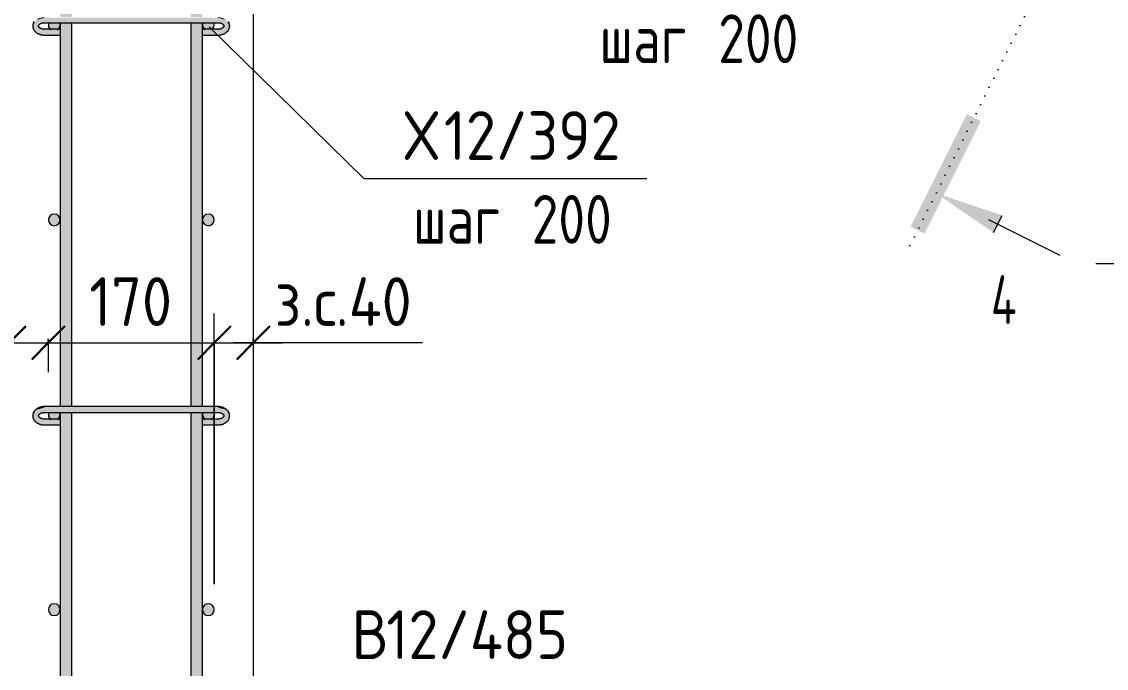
# Model space of a CAD drawing. Header units: millimetres. Extents: x 23200 to 49062, y -2858 to 35213.
# Drawn here: x 35164 to 36276, y -1510 to -847 of the extents above; entities that cross this region are included whole.
import ezdxf

# ---------------------------------------------------------------- set-up
doc = ezdxf.new("R2010")
doc.units = ezdxf.units.MM
doc.linetypes.add('04 Пунктир 10мм', pattern=[10, 0, -10])
for name, color, linetype, lineweight in [('AA_Dim', 7, 'Continuous', 9), ('AA_Dim-20', 7, 'Continuous', 9), ('AA_Razrez', 7, 'Continuous', 9), ('AA_Vinoska', 7, 'Continuous', 9), ('AF_Stena_Опалубка', 253, 'Continuous', 20), ('KR_Armatura', 7, 'Continuous', 20), ('KR_Armatura_Tonkie', 7, 'Continuous', 20)]:
    doc.layers.add(name, color=color, linetype=linetype, lineweight=lineweight)
doc.styles.add('ISOCPEUR', font='isocpeur.ttf', dxfattribs={"width": 0.7, "height": 50})
doc.styles.add('ISOCPEUR_1', font='isocpeur.ttf', dxfattribs={"width": 0.9, "height": 50})
doc.styles.add('ISOCPEUR_2', font='isocpeur.ttf', dxfattribs={"width": 0.8, "height": 50})
doc.dimstyles.new('05_Округл_1мм__прозр_', dxfattribs={"dimscale": 304.8, "dimtxt": 49.799059, "dimasz": 0.111549, "dimexe": 0.098425, "dimexo": 0.065617, "dimgap": 0.006562, "dimtad": 1, "dimdec": 0, "dimdsep": 46, "dimtxsty": 'ISOCPEUR_1', "dimblk1": 'OBLIQUE', "dimblk2": 'OBLIQUE', "dimsah": 1, "dimcen": 0.09, "dimdle": 0.098425, "dimazin": 0, "dimtfac": 1, "dimtdec": 4, "dimtix": 1, "dimtmove": 0, "dimatfit": 3, "dimfxl": 1, "dimtvp": 1, "dimtolj": 1, "dimtzin": 0, "dimlwd": 18, "dimlwe": 18, "dimarcsym": 2})
doc.dimstyles.new('05_Округл_1мм__прозр__1', dxfattribs={"dimscale": 304.8, "dimtxt": 49.799059, "dimasz": 0.111549, "dimexe": 0.098425, "dimexo": 0.065617, "dimgap": 0.006562, "dimtad": 1, "dimdec": 0, "dimdsep": 46, "dimtxsty": 'ISOCPEUR_1', "dimblk1": 'OBLIQUE', "dimblk2": 'OBLIQUE', "dimsah": 1, "dimcen": 0.09, "dimdle": 0.098425, "dimazin": 0, "dimtfac": 1, "dimtdec": 4, "dimtix": 1, "dimtmove": 1, "dimatfit": 3, "dimfxl": 1, "dimtvp": 1, "dimtolj": 1, "dimtzin": 0, "dimlwd": 18, "dimlwe": 18, "dimarcsym": 2})
doc.dimstyles.new('05_Округл_5мм__прозр__1', dxfattribs={"dimscale": 304.8, "dimtxt": 49.799059, "dimasz": 0.111549, "dimexe": 0.098425, "dimexo": 0.065617, "dimgap": 0.006562, "dimtad": 1, "dimdec": 0, "dimrnd": 5, "dimdsep": 46, "dimtxsty": 'ISOCPEUR_1', "dimblk1": 'OBLIQUE', "dimblk2": 'OBLIQUE', "dimsah": 1, "dimcen": 0.09, "dimdle": 0.098425, "dimazin": 0, "dimtfac": 1, "dimtdec": 4, "dimtix": 1, "dimtmove": 0, "dimatfit": 3, "dimfxl": 1, "dimtvp": 1, "dimtolj": 1, "dimtzin": 0, "dimlwd": 18, "dimlwe": 18, "dimarcsym": 2})

# ---------------------------------------------------------------- blocks, each defined once
blk = doc.blocks.new('350_Хомут прямоугольный верт _НесАрм_РабПлоск_ - 350_Хомут прямоугольный верт _НесАрм_РабПлоск_-V38-Сечение 8')
at = {"layer": 'KR_Armatura_Tonkie', "lineweight": 9}
h = blk.add_hatch(color=256, dxfattribs=at)
h.paths.add_polyline_path([(25501.5, -854.4), (25507, -854.4), (25509.4, -853), (25509.4, -847.7), (25499, -847.7), (25499, -853)])
h.paths.add_polyline_path([(25348.8, -854.4), (25351.3, -853), (25351.3, -847.7), (25340.9, -847.7), (25340.9, -853), (25343.3, -854.4), (25347, -854.4)])
at = {"layer": 'KR_Armatura'}
for centre, start, end in [((25346.1, -850), 156.8137, 238.1859), ((25346.1, -850), 301.8141, 23.1863), ((25504.2, -850), 156.7275, 238.1859), ((25504.2, -850), 301.29, 23.2128)]:
    blk.add_arc(centre, 6, start, end, dxfattribs=at)
blk = doc.blocks.new('350_Хомут прямоугольный верт _НесАрм_РабПлоск_ - 350_Хомут прямоугольный верт _НесАрм_РабПлоск_-V37-Сечение 8')
at = {"layer": 'KR_Armatura_Tonkie', "lineweight": 9}
h = blk.add_hatch(color=256, dxfattribs=at)
h.paths.add_polyline_path([(25346.1, -656), (25351.3, -653), (25351.3, -647), (25346.1, -644), (25340.9, -647), (25340.9, -653)])
h.paths.add_polyline_path([(25504.2, -656), (25509.4, -653), (25509.4, -647), (25504.2, -644), (25499, -647), (25499, -653)])
at = {"layer": 'KR_Armatura'}
for centre, start, end in [((25346.1, -650), 90, 270), ((25346.1, -650), 270, 90), ((25504.2, -650), 90, 270), ((25504.2, -650), 270, 90)]:
    blk.add_arc(centre, 6, start, end, dxfattribs=at)
blk = doc.blocks.new('350_Хомут прямоугольный верт _НесАрм_РабПлоск_ - 350_Хомут прямоугольный верт _НесАрм_РабПлоск_-3847585-Сечение 8')
at = {"layer": 'KR_Armatura_Tonkie', "lineweight": 9}
h = blk.add_hatch(color=256, dxfattribs=at)
h.paths.add_polyline_path([(25343.3, -454.4), (25348.8, -454.4), (25351.3, -453), (25351.3, -447.7), (25340.9, -447.7), (25340.9, -453)])
h.paths.add_polyline_path([(25501.5, -454.4), (25507, -454.4), (25509.4, -453), (25509.4, -447.7), (25499, -447.7), (25499, -453)])
at = {"layer": 'KR_Armatura'}
for centre, start, end in [((25346.1, -450), 156.8137, 238.1859), ((25346.1, -450), 301.8141, 23.1863), ((25504.2, -450), 156.7275, 238.1859), ((25504.2, -450), 301.29, 23.2128)]:
    blk.add_arc(centre, 6, start, end, dxfattribs=at)
blk = doc.blocks.new('265_Выпуск П одной длины _НесАрм_РабПлоск_ - В3 _d12_ t_250-3847602-Сечение 8')
at = {"layer": 'KR_Armatura_Tonkie'}
h = blk.add_hatch(color=256, dxfattribs=at)
h.paths.add_polyline_path([(25358.1, -1918), (25364.1, -1918), (25363.9, -1708), (25352.1, -1708), (25352.3, -1918), (25356.5, -1918)])
h.paths.add_polyline_path([(25352.1, -1692), (25364.1, -1692), (25363.9, -1647.7), (25352.1, -1647.7), (25352.1, -1678.9)])
h.paths.add_polyline_path([(25358.1, -1641.8), (25364.1, -1641.7), (25363.9, -1247.7), (25352.1, -1247.7), (25352.3, -1641.7), (25356.7, -1641.7)])
h.paths.add_polyline_path([(25358.1, -1241.8), (25364.1, -1241.7), (25363.9, -847.7), (25352.1, -847.7), (25352.3, -1241.7), (25357, -1241.7)])
h.paths.add_polyline_path([(25358.1, -841.8), (25364.1, -841.7), (25363.9, -447.7), (25352.1, -447.7), (25352.3, -841.7), (25357.2, -841.7)])
h.paths.add_polyline_path([(25358.1, -441.8), (25364.1, -441.7), (25363.9, -311), (25352.1, -305.1), (25352.3, -441.7), (25357.5, -441.7)])
h.paths.add_polyline_path([(25364.1, -293.2), (25363.9, -267), (25352.1, -261.1), (25352.3, -287.3), (25364, -293.2)])
h.paths.add_polyline_path([(25364.1, -253.6), (25363.9, -103.1), (25352.1, -103.1), (25352.3, -247.8), (25364, -253.6)])
h.paths.add_polyline_path([(25358.1, -95.1), (25364.1, -95.1), (25363.9, 418), (25352.1, 418), (25352.3, -95.1), (25357.7, -95.1)])
h = blk.add_hatch(color=256, dxfattribs=at)
h.paths.add_polyline_path([(25492.1, -1918), (25498.1, -1918), (25497.9, -1708), (25486.1, -1708), (25486.3, -1918), (25490.5, -1918)])
h.paths.add_polyline_path([(25486.1, -1692), (25498.1, -1692), (25497.9, -1647.7), (25486.1, -1647.7), (25486.1, -1692)])
h.paths.add_polyline_path([(25492.1, -1641.8), (25498.1, -1641.7), (25497.9, -1247.7), (25486.1, -1247.7), (25486.3, -1641.7), (25490.7, -1641.7)])
h.paths.add_polyline_path([(25492.1, -1241.8), (25498.1, -1241.7), (25497.9, -847.7), (25486.1, -847.7), (25486.3, -1241.7), (25491, -1241.7)])
h.paths.add_polyline_path([(25492.1, -841.8), (25498.1, -841.7), (25497.9, -447.7), (25486.1, -447.7), (25486.3, -841.7), (25491.2, -841.7)])
h.paths.add_polyline_path([(25492.1, -441.8), (25498.1, -441.7), (25497.9, -378), (25486.1, -372.1), (25486.3, -441.7), (25491.5, -441.7)])
h.paths.add_polyline_path([(25498.1, -360.2), (25497.9, -334), (25486.1, -328.1), (25486.3, -354.3), (25497.9, -360.1)])
h.paths.add_polyline_path([(25498.1, -320.6), (25497.9, -203.1), (25486.1, -203.1), (25486.3, -314.8), (25497.9, -320.6)])
h.paths.add_polyline_path([(25492.2, -195.1), (25498.1, -195.1), (25497.9, -103.9), (25490.5, -103.1), (25486.1, -103.1), (25486.3, -195.1), (25492.1, -195.1)])
h.paths.add_polyline_path([(25498.1, -95.9), (25497.9, 418), (25486.1, 418), (25486.3, -95.1), (25493.6, -95.3), (25497.9, -95.9)])
for p, q in [((25352.1, -847.7), (25352.1, -1241.7)), ((25364.1, -1241.7), (25364.1, -847.7)), ((25486.1, -847.7), (25486.1, -1241.7)), ((25498.1, -1241.7), (25498.1, -847.7)), ((25352.1, -1247.7), (25352.1, -1641.7)), ((25364.1, -1641.7), (25364.1, -1247.7)), ((25486.1, -1247.7), (25486.1, -1641.7)), ((25498.1, -1641.7), (25498.1, -1247.7))]:
    blk.add_line(p, q, dxfattribs=at)
blk = doc.blocks.new('265_Выпуск П одной длины _НесАрм_РабПлоск_ - В3 _d12_ t_250-V40-Сечение 8')
at = {"layer": 'KR_Armatura_Tonkie'}
for p, q in [((25352.1, -847.7), (25352.1, -854.5)), ((25364.1, -1241.7), (25364.1, -847.7)), ((25486.1, -847.7), (25486.1, -1241.7)), ((25498.1, -854.4), (25498.1, -847.7)), ((25352.1, -860.4), (25352.1, -1241.7)), ((25498.1, -1241.7), (25498.1, -860.4)), ((25352.1, -1247.7), (25352.1, -1254.5)), ((25364.1, -1641.7), (25364.1, -1247.7)), ((25486.1, -1247.7), (25486.1, -1641.7)), ((25498.1, -1254.4), (25498.1, -1247.7)), ((25352.1, -1260.4), (25352.1, -1641.7)), ((25498.1, -1641.7), (25498.1, -1260.4))]:
    blk.add_line(p, q, dxfattribs=at)
blk = doc.blocks.new('265_Выпуск П одной длины _НесАрм_РабПлоск_ - В3 _d12_ t_250-V41-Сечение 8')
at = {"layer": 'KR_Armatura_Tonkie'}
for p, q in [((25352.1, -847.7), (25352.1, -854.5)), ((25364.1, -1241.7), (25364.1, -847.7)), ((25486.1, -847.7), (25486.1, -1241.7)), ((25498.1, -854.4), (25498.1, -847.7)), ((25352.1, -860.4), (25352.1, -1241.7)), ((25498.1, -1241.7), (25498.1, -860.4)), ((25352.1, -1247.7), (25352.1, -1254.5)), ((25364.1, -1641.7), (25364.1, -1247.7)), ((25486.1, -1247.7), (25486.1, -1641.7)), ((25498.1, -1254.4), (25498.1, -1247.7)), ((25352.1, -1260.4), (25352.1, -1641.7)), ((25498.1, -1641.7), (25498.1, -1260.4))]:
    blk.add_line(p, q, dxfattribs=at)
blk = doc.blocks.new('265_Выпуск П одной длины _НесАрм_РабПлоск_ - В3 _d12_ t_250-V42-Сечение 8')
at = {"layer": 'KR_Armatura_Tonkie'}
for p, q in [((25352.1, -847.7), (25352.1, -854.5)), ((25364.1, -1241.7), (25364.1, -847.7)), ((25486.1, -847.7), (25486.1, -1241.7)), ((25498.1, -854.4), (25498.1, -847.7)), ((25352.1, -860.4), (25352.1, -1241.7)), ((25498.1, -1241.7), (25498.1, -860.4)), ((25352.1, -1247.7), (25352.1, -1254.5)), ((25364.1, -1641.7), (25364.1, -1247.7)), ((25486.1, -1247.7), (25486.1, -1641.7)), ((25498.1, -1254.4), (25498.1, -1247.7)), ((25352.1, -1260.4), (25352.1, -1641.7)), ((25498.1, -1641.7), (25498.1, -1260.4))]:
    blk.add_line(p, q, dxfattribs=at)
blk = doc.blocks.new('261_Шпилька массив _НесАрм_РабПлоск_ - 6 А240-3902791-Сечение 8')
at = {"layer": 'KR_Armatura_Tonkie'}
h = blk.add_hatch(color=256, dxfattribs=at)
h.paths.add_polyline_path([(25336.1, -855.3), (25336.1, -854.4), (25331.5, -853.1), (25330.9, -852.4), (25330.9, -853.2), (25334.9, -854.8)])
h.paths.add_polyline_path([(25324.1, -851), (25326.8, -846.4), (25325.4, -847.7), (25324.5, -850.1)])
h.paths.add_polyline_path([(25327.6, -845), (25336.1, -842.6), (25335.8, -841.8), (25334.7, -842.1), (25330.3, -843.1)])
for points in [[(25336.1, -860.4), (25336.1, -855.3), (25330.9, -853.2), (25330.9, -849.1), (25336.1, -847.6), (25336.1, -842.6), (25327.6, -845), (25324.1, -851), (25325.4, -854.3), (25326.7, -855.6), (25327.6, -857), (25331.2, -859.2), (25335.8, -860.3)], [(25514.1, -847.7), (25514.1, -842.6), (25336.1, -842.6), (25336.1, -847.7), (25503.3, -847.7)], [(25514.1, -860.4), (25514.5, -860.2), (25519.8, -859), (25522.8, -856.7), (25523.3, -855.7), (25524.7, -854.4), (25526.1, -851), (25522.5, -845), (25514.1, -842.6), (25514.1, -847.7), (25518.7, -849), (25519.3, -849.6), (25519.3, -853.2), (25514.1, -855.3), (25514.1, -860.3)], [(25336.9, -855.3), (25352.1, -855.3), (25352.1, -854.4), (25336.1, -854.5), (25336.1, -855.3)], [(25352.1, -860.4), (25352.1, -855.3), (25336.1, -855.3), (25336.1, -860.4), (25336.9, -860.4)], [(25498.1, -855.3), (25514.1, -855.3), (25514.1, -854.4), (25498.1, -854.6), (25498.1, -855.1)], [(25498.1, -860.4), (25514.1, -860.3), (25514.1, -855.3), (25498.1, -855.3), (25498.1, -860.4)], [(25336.1, -1260.4), (25336.1, -1255.3), (25330.9, -1253.2), (25330.9, -1249.1), (25336.1, -1247.6), (25336.1, -1242.6), (25327.6, -1245), (25324.1, -1251), (25325.4, -1254.3), (25326.7, -1255.6), (25327.6, -1257), (25331.2, -1259.2), (25335.8, -1260.3)], [(25425.7, -1242.6), (25514.1, -1242.6), (25514.1, -1241.7), (25336.1, -1241.8), (25336.1, -1242.6), (25381.3, -1242.6)], [(25514.1, -1247.7), (25514.1, -1242.6), (25336.1, -1242.6), (25336.1, -1247.7), (25503.3, -1247.7)], [(25514.1, -1260.4), (25514.5, -1260.2), (25519.8, -1259), (25522.8, -1256.7), (25523.3, -1255.7), (25524.7, -1254.4), (25526.1, -1251), (25522.5, -1245), (25514.1, -1242.6), (25514.1, -1247.7), (25518.7, -1249), (25519.3, -1249.6), (25519.3, -1253.2), (25514.1, -1255.3), (25514.1, -1260.3)], [(25336.9, -1255.3), (25352.1, -1255.3), (25352.1, -1254.4), (25336.1, -1254.5), (25336.1, -1255.3)], [(25336.1, -1260.4), (25352.1, -1260.3), (25352.1, -1255.3), (25336.1, -1255.3), (25336.1, -1260.3)], [(25503.3, -1255.3), (25514.1, -1255.3), (25514.1, -1254.4), (25498.1, -1254.6), (25498.1, -1255.3)], [(25498.1, -1260.4), (25514.1, -1260.3), (25514.1, -1255.3), (25498.1, -1255.3), (25498.1, -1260.4)]]:
    blk.add_hatch(color=256, dxfattribs=at).paths.add_polyline_path(points)
h = blk.add_hatch(color=256, dxfattribs=at)
h.paths.add_polyline_path([(25514.1, -855.3), (25519.3, -853), (25514.1, -854.5), (25514.1, -854.8)])
h.paths.add_polyline_path([(25526.1, -851), (25524.8, -847.8), (25523.4, -846.5), (25525.5, -850.1)])
h.paths.add_polyline_path([(25522.5, -845), (25519, -842.9), (25514.1, -841.8), (25514.1, -842.6), (25519.5, -844.1)])
h = blk.add_hatch(color=256, dxfattribs=at)
h.paths.add_polyline_path([(25336.1, -1255.3), (25336.1, -1254.4), (25331.5, -1253.1), (25330.9, -1252.4), (25330.9, -1253.2), (25334.9, -1254.8)])
h.paths.add_polyline_path([(25324.1, -1251), (25326.8, -1246.4), (25325.4, -1247.7), (25324.1, -1250.9)])
h.paths.add_polyline_path([(25327.6, -1245), (25336.1, -1242.6), (25335.8, -1241.8), (25334.7, -1242.1), (25330.3, -1243.1)])
h = blk.add_hatch(color=256, dxfattribs=at)
h.paths.add_polyline_path([(25514.1, -1255.3), (25519.3, -1253), (25514.1, -1254.5), (25514.1, -1254.8)])
h.paths.add_polyline_path([(25526.1, -1251), (25524.8, -1247.8), (25523.4, -1246.5), (25524.3, -1248)])
h.paths.add_polyline_path([(25522.5, -1245), (25519, -1242.9), (25514.1, -1241.8), (25514.1, -1242.6), (25519.5, -1244.1)])
for p, q in [((25336.1, -847.7), (25514.1, -847.7)), ((25352.1, -854.4), (25336.1, -854.4)), ((25514.1, -854.4), (25498.1, -854.4)), ((25336.1, -860.4), (25352.1, -860.4)), ((25498.1, -860.4), (25514.1, -860.4)), ((25514.1, -1241.7), (25336.1, -1241.7)), ((25336.1, -1247.7), (25514.1, -1247.7)), ((25352.1, -1254.4), (25336.1, -1254.4)), ((25514.1, -1254.4), (25498.1, -1254.4)), ((25336.1, -1260.4), (25352.1, -1260.4)), ((25498.1, -1260.4), (25514.1, -1260.4))]:
    blk.add_line(p, q, dxfattribs=at)
at = {"layer": 'KR_Armatura_Tonkie', "flags": 128}
for points in [[(25325.5, -846.6), (25325.3, -846.9), (25325, -847.3), (25324.9, -847.7), (25324.7, -848.1), (25324.5, -848.4), (25324.4, -848.8), (25324.3, -849.3), (25324.2, -849.7), (25324.1, -850.1), (25324.1, -850.5), (25324.1, -850.9), (25324.1, -851)], [(25526.1, -851), (25526, -850.6), (25526, -850.2), (25526, -849.8), (25525.9, -849.4), (25525.8, -849), (25525.6, -848.6), (25525.5, -848.2), (25525.3, -847.8), (25525.1, -847.4), (25524.9, -847), (25524.7, -846.7), (25524.5, -846.3)], [(25324.1, -851), (25324.1, -851.5), (25324.1, -851.9), (25324.2, -852.3), (25324.3, -852.7), (25324.4, -853.1), (25324.5, -853.5), (25324.6, -853.9), (25324.8, -854.3), (25325, -854.7), (25325.2, -855.1), (25325.4, -855.4), (25325.7, -855.8), (25325.9, -856.1), (25326.2, -856.4), (25326.5, -856.7), (25326.8, -857), (25327.1, -857.3), (25327.4, -857.6), (25327.7, -857.8), (25328.1, -858.1), (25328.4, -858.3), (25328.8, -858.5), (25329.2, -858.7), (25329.6, -858.9), (25330, -859.1), (25330.4, -859.3), (25330.8, -859.5), (25331.2, -859.6), (25331.6, -859.7), (25332, -859.9), (25332.4, -860), (25332.9, -860.1), (25333.3, -860.2), (25333.7, -860.2), (25334.2, -860.3), (25334.6, -860.3), (25335.1, -860.4), (25335.5, -860.4), (25335.9, -860.4), (25336.1, -860.4)], [(25330.1, -851), (25330.1, -851), (25330.1, -850.9), (25330.1, -850.8), (25330.1, -850.7), (25330.1, -850.6), (25330.2, -850.5), (25330.2, -850.4), (25330.2, -850.3), (25330.3, -850.2), (25330.3, -850.1), (25330.4, -850), (25330.5, -849.9), (25330.6, -849.8), (25330.7, -849.7), (25330.8, -849.5), (25330.9, -849.4), (25331, -849.3), (25331.2, -849.2), (25331.3, -849.1), (25331.5, -849), (25331.7, -848.8), (25331.8, -848.7), (25332, -848.6), (25332.2, -848.5), (25332.4, -848.4), (25332.7, -848.3), (25332.9, -848.2), (25333.1, -848.2), (25333.4, -848.1), (25333.6, -848), (25333.8, -847.9), (25334.1, -847.9), (25334.4, -847.8), (25334.6, -847.8), (25334.9, -847.8), (25335.2, -847.7), (25335.4, -847.7), (25335.7, -847.7), (25336, -847.7), (25336.1, -847.7)], [(25336.1, -854.4), (25335.8, -854.4), (25335.5, -854.4), (25335.2, -854.4), (25335, -854.3), (25334.7, -854.3), (25334.4, -854.3), (25334.2, -854.2), (25333.9, -854.2), (25333.7, -854.1), (25333.4, -854), (25333.2, -854), (25332.9, -853.9), (25332.7, -853.8), (25332.5, -853.7), (25332.3, -853.6), (25332.1, -853.5), (25331.9, -853.4), (25331.7, -853.3), (25331.5, -853.2), (25331.4, -853.1), (25331.2, -852.9), (25331.1, -852.8), (25330.9, -852.7), (25330.8, -852.6), (25330.7, -852.5), (25330.6, -852.4), (25330.5, -852.2), (25330.4, -852.1), (25330.4, -852), (25330.3, -851.9), (25330.2, -851.8), (25330.2, -851.7), (25330.2, -851.6), (25330.1, -851.5), (25330.1, -851.4), (25330.1, -851.3), (25330.1, -851.2), (25330.1, -851.2), (25330.1, -851.1), (25330.1, -851)], [(25514.1, -847.7), (25514.3, -847.7), (25514.6, -847.7), (25514.9, -847.7), (25515.2, -847.7), (25515.4, -847.8), (25515.7, -847.8), (25516, -847.9), (25516.2, -847.9), (25516.5, -848), (25516.7, -848.1), (25516.9, -848.1), (25517.2, -848.2), (25517.4, -848.3), (25517.6, -848.4), (25517.8, -848.5), (25518, -848.6), (25518.2, -848.7), (25518.4, -848.8), (25518.6, -848.9), (25518.8, -849), (25518.9, -849.2), (25519, -849.3), (25519.2, -849.4), (25519.3, -849.5), (25519.4, -849.6), (25519.5, -849.7), (25519.6, -849.9), (25519.7, -850), (25519.8, -850.1), (25519.8, -850.2), (25519.9, -850.3), (25519.9, -850.4), (25520, -850.5), (25520, -850.6), (25520, -850.7), (25520, -850.8), (25520, -850.9), (25520.1, -850.9), (25520.1, -851), (25520.1, -851)], [(25514.1, -860.4), (25514.5, -860.4), (25515, -860.4), (25515.4, -860.4), (25515.8, -860.3), (25516.3, -860.3), (25516.7, -860.2), (25517.1, -860.1), (25517.6, -860), (25518, -859.9), (25518.4, -859.8), (25518.8, -859.6), (25519.3, -859.5), (25519.7, -859.3), (25520.1, -859.2), (25520.5, -859), (25520.8, -858.8), (25521.2, -858.6), (25521.6, -858.4), (25521.9, -858.1), (25522.3, -857.9), (25522.6, -857.6), (25522.9, -857.4), (25523.3, -857.1), (25523.6, -856.8), (25523.9, -856.5), (25524.1, -856.2), (25524.4, -855.9), (25524.6, -855.5), (25524.9, -855.2), (25525.1, -854.8), (25525.3, -854.4), (25525.4, -854), (25525.6, -853.6), (25525.7, -853.2), (25525.8, -852.8), (25525.9, -852.4), (25526, -852), (25526, -851.6), (25526.1, -851.2), (25526.1, -851)], [(25520.1, -851), (25520.1, -851.1), (25520.1, -851.2), (25520, -851.3), (25520, -851.4), (25520, -851.5), (25520, -851.6), (25519.9, -851.7), (25519.9, -851.8), (25519.8, -851.9), (25519.8, -852), (25519.7, -852.1), (25519.6, -852.2), (25519.5, -852.3), (25519.4, -852.4), (25519.3, -852.6), (25519.2, -852.7), (25519.1, -852.8), (25518.9, -852.9), (25518.8, -853), (25518.6, -853.1), (25518.5, -853.3), (25518.3, -853.4), (25518.1, -853.5), (25517.9, -853.6), (25517.7, -853.7), (25517.5, -853.8), (25517.2, -853.9), (25517, -853.9), (25516.8, -854), (25516.5, -854.1), (25516.3, -854.1), (25516, -854.2), (25515.8, -854.3), (25515.5, -854.3), (25515.2, -854.3), (25515, -854.4), (25514.7, -854.4), (25514.4, -854.4), (25514.1, -854.4), (25514.1, -854.4)], [(25336.1, -1241.7), (25335.6, -1241.7), (25335.2, -1241.7), (25334.7, -1241.7), (25334.3, -1241.8), (25333.8, -1241.8), (25333.4, -1241.9), (25333, -1242), (25332.5, -1242.1), (25332.1, -1242.2), (25331.7, -1242.3), (25331.3, -1242.4), (25330.9, -1242.6), (25330.5, -1242.7), (25330.1, -1242.9), (25329.7, -1243.1), (25329.3, -1243.3), (25328.9, -1243.5), (25328.5, -1243.7), (25328.2, -1243.9), (25327.8, -1244.2), (25327.5, -1244.4), (25327.2, -1244.7), (25326.9, -1245), (25326.6, -1245.3), (25326.3, -1245.6), (25326, -1245.9), (25325.7, -1246.2), (25325.5, -1246.6), (25325.3, -1246.9), (25325, -1247.3), (25324.9, -1247.7), (25324.7, -1248.1), (25324.5, -1248.4), (25324.4, -1248.8), (25324.3, -1249.3), (25324.2, -1249.7), (25324.1, -1250.1), (25324.1, -1250.5), (25324.1, -1250.9), (25324.1, -1251)], [(25526.1, -1251), (25526, -1250.6), (25526, -1250.2), (25526, -1249.8), (25525.9, -1249.4), (25525.8, -1249), (25525.6, -1248.6), (25525.5, -1248.2), (25525.3, -1247.8), (25525.1, -1247.4), (25524.9, -1247), (25524.7, -1246.7), (25524.5, -1246.3), (25524.2, -1246), (25523.9, -1245.7), (25523.6, -1245.4), (25523.3, -1245.1), (25523, -1244.8), (25522.7, -1244.5), (25522.4, -1244.3), (25522, -1244), (25521.7, -1243.8), (25521.3, -1243.6), (25520.9, -1243.3), (25520.6, -1243.1), (25520.2, -1243), (25519.8, -1242.8), (25519.4, -1242.6), (25519, -1242.5), (25518.5, -1242.3), (25518.1, -1242.2), (25517.7, -1242.1), (25517.3, -1242), (25516.8, -1241.9), (25516.4, -1241.9), (25516, -1241.8), (25515.5, -1241.7), (25515.1, -1241.7), (25514.6, -1241.7), (25514.2, -1241.7), (25514.1, -1241.7)], [(25324.1, -1251), (25324.1, -1251.5), (25324.1, -1251.9), (25324.2, -1252.3), (25324.3, -1252.7), (25324.4, -1253.1), (25324.5, -1253.5), (25324.6, -1253.9), (25324.8, -1254.3), (25325, -1254.7), (25325.2, -1255.1), (25325.4, -1255.4), (25325.7, -1255.8), (25325.9, -1256.1), (25326.2, -1256.4), (25326.5, -1256.7), (25326.8, -1257), (25327.1, -1257.3), (25327.4, -1257.6), (25327.7, -1257.8), (25328.1, -1258.1), (25328.4, -1258.3), (25328.8, -1258.5), (25329.2, -1258.7), (25329.6, -1258.9), (25330, -1259.1), (25330.4, -1259.3), (25330.8, -1259.5), (25331.2, -1259.6), (25331.6, -1259.7), (25332, -1259.9), (25332.4, -1260), (25332.9, -1260.1), (25333.3, -1260.2), (25333.7, -1260.2), (25334.2, -1260.3), (25334.6, -1260.3), (25335.1, -1260.4), (25335.5, -1260.4), (25335.9, -1260.4), (25336.1, -1260.4)], [(25330.1, -1251), (25330.1, -1251), (25330.1, -1250.9), (25330.1, -1250.8), (25330.1, -1250.7), (25330.1, -1250.6), (25330.2, -1250.5), (25330.2, -1250.4), (25330.2, -1250.3), (25330.3, -1250.2), (25330.3, -1250.1), (25330.4, -1250), (25330.5, -1249.9), (25330.6, -1249.8), (25330.7, -1249.7), (25330.8, -1249.5), (25330.9, -1249.4), (25331, -1249.3), (25331.2, -1249.2), (25331.3, -1249.1), (25331.5, -1249), (25331.7, -1248.8), (25331.8, -1248.7), (25332, -1248.6), (25332.2, -1248.5), (25332.4, -1248.4), (25332.7, -1248.3), (25332.9, -1248.2), (25333.1, -1248.2), (25333.4, -1248.1), (25333.6, -1248), (25333.8, -1247.9), (25334.1, -1247.9), (25334.4, -1247.8), (25334.6, -1247.8), (25334.9, -1247.8), (25335.2, -1247.7), (25335.4, -1247.7), (25335.7, -1247.7), (25336, -1247.7), (25336.1, -1247.7)], [(25336.1, -1254.4), (25335.8, -1254.4), (25335.5, -1254.4), (25335.2, -1254.4), (25335, -1254.3), (25334.7, -1254.3), (25334.4, -1254.3), (25334.2, -1254.2), (25333.9, -1254.2), (25333.7, -1254.1), (25333.4, -1254), (25333.2, -1254), (25332.9, -1253.9), (25332.7, -1253.8), (25332.5, -1253.7), (25332.3, -1253.6), (25332.1, -1253.5), (25331.9, -1253.4), (25331.7, -1253.3), (25331.5, -1253.2), (25331.4, -1253.1), (25331.2, -1252.9), (25331.1, -1252.8), (25330.9, -1252.7), (25330.8, -1252.6), (25330.7, -1252.5), (25330.6, -1252.4), (25330.5, -1252.2), (25330.4, -1252.1), (25330.4, -1252), (25330.3, -1251.9), (25330.2, -1251.8), (25330.2, -1251.7), (25330.2, -1251.6), (25330.1, -1251.5), (25330.1, -1251.4), (25330.1, -1251.3), (25330.1, -1251.2), (25330.1, -1251.2), (25330.1, -1251.1), (25330.1, -1251)], [(25514.1, -1247.7), (25514.3, -1247.7), (25514.6, -1247.7), (25514.9, -1247.7), (25515.2, -1247.7), (25515.4, -1247.8), (25515.7, -1247.8), (25516, -1247.9), (25516.2, -1247.9), (25516.5, -1248), (25516.7, -1248.1), (25516.9, -1248.1), (25517.2, -1248.2), (25517.4, -1248.3), (25517.6, -1248.4), (25517.8, -1248.5), (25518, -1248.6), (25518.2, -1248.7), (25518.4, -1248.8), (25518.6, -1248.9), (25518.8, -1249), (25518.9, -1249.2), (25519, -1249.3), (25519.2, -1249.4), (25519.3, -1249.5), (25519.4, -1249.6), (25519.5, -1249.7), (25519.6, -1249.9), (25519.7, -1250), (25519.8, -1250.1), (25519.8, -1250.2), (25519.9, -1250.3), (25519.9, -1250.4), (25520, -1250.5), (25520, -1250.6), (25520, -1250.7), (25520, -1250.8), (25520, -1250.9), (25520.1, -1250.9), (25520.1, -1251), (25520.1, -1251)], [(25514.1, -1260.4), (25514.5, -1260.4), (25515, -1260.4), (25515.4, -1260.4), (25515.8, -1260.3), (25516.3, -1260.3), (25516.7, -1260.2), (25517.1, -1260.1), (25517.6, -1260), (25518, -1259.9), (25518.4, -1259.8), (25518.8, -1259.6), (25519.3, -1259.5), (25519.7, -1259.3), (25520.1, -1259.2), (25520.5, -1259), (25520.8, -1258.8), (25521.2, -1258.6), (25521.6, -1258.4), (25521.9, -1258.1), (25522.3, -1257.9), (25522.6, -1257.6), (25522.9, -1257.4), (25523.3, -1257.1), (25523.6, -1256.8), (25523.9, -1256.5), (25524.1, -1256.2), (25524.4, -1255.9), (25524.6, -1255.5), (25524.9, -1255.2), (25525.1, -1254.8), (25525.3, -1254.4), (25525.4, -1254), (25525.6, -1253.6), (25525.7, -1253.2), (25525.8, -1252.8), (25525.9, -1252.4), (25526, -1252), (25526, -1251.6), (25526.1, -1251.2), (25526.1, -1251)], [(25520.1, -1251), (25520.1, -1251.1), (25520.1, -1251.2), (25520, -1251.3), (25520, -1251.4), (25520, -1251.5), (25520, -1251.6), (25519.9, -1251.7), (25519.9, -1251.8), (25519.8, -1251.9), (25519.8, -1252), (25519.7, -1252.1), (25519.6, -1252.2), (25519.5, -1252.3), (25519.4, -1252.4), (25519.3, -1252.6), (25519.2, -1252.7), (25519.1, -1252.8), (25518.9, -1252.9), (25518.8, -1253), (25518.6, -1253.1), (25518.5, -1253.3), (25518.3, -1253.4), (25518.1, -1253.5), (25517.9, -1253.6), (25517.7, -1253.7), (25517.5, -1253.8), (25517.2, -1253.9), (25517, -1253.9), (25516.8, -1254), (25516.5, -1254.1), (25516.3, -1254.1), (25516, -1254.2), (25515.8, -1254.3), (25515.5, -1254.3), (25515.2, -1254.3), (25515, -1254.4), (25514.7, -1254.4), (25514.4, -1254.4), (25514.1, -1254.4), (25514.1, -1254.4)]]:
    blk.add_lwpolyline(points, dxfattribs=at)
blk = doc.blocks.new('261_Шпилька массив _НесАрм_РабПлоск_ - 6 А240-3909715-Сечение 8')
at = {"layer": 'KR_Armatura_Tonkie'}
for p, q in [((25331.5, -853.2), (25331.4, -853.1)), ((25518.6, -848.9), (25518.8, -849)), ((25331.5, -1253.2), (25331.4, -1253.1)), ((25518.6, -1248.9), (25518.8, -1249))]:
    blk.add_line(p, q, dxfattribs=at)
at = {"layer": 'KR_Armatura_Tonkie', "flags": 128}
for points in [[(25325.5, -846.6), (25325.3, -846.9), (25325, -847.3), (25324.9, -847.7), (25324.7, -848.1), (25324.5, -848.4), (25324.4, -848.8), (25324.3, -849.3), (25324.2, -849.7), (25324.1, -850.1), (25324.1, -850.5), (25324.1, -850.9), (25324.1, -851)], [(25526.1, -851), (25526, -850.6), (25526, -850.2), (25526, -849.8), (25525.9, -849.4), (25525.8, -849), (25525.6, -848.6), (25525.5, -848.2), (25525.3, -847.8), (25525.1, -847.4), (25524.9, -847), (25524.7, -846.7), (25524.5, -846.3)], [(25324.1, -851), (25324.1, -851.5), (25324.1, -851.9), (25324.2, -852.3), (25324.3, -852.7), (25324.4, -853.1), (25324.5, -853.5), (25324.6, -853.9), (25324.8, -854.3), (25325, -854.7), (25325.2, -855.1), (25325.4, -855.4), (25325.7, -855.8), (25325.9, -856.1), (25326.2, -856.4), (25326.5, -856.7), (25326.8, -857), (25327.1, -857.3), (25327.4, -857.6), (25327.7, -857.8), (25328.1, -858.1), (25328.4, -858.3), (25328.8, -858.5), (25329.2, -858.7), (25329.6, -858.9), (25330, -859.1), (25330.4, -859.3), (25330.8, -859.5), (25331.2, -859.6), (25331.6, -859.7), (25332, -859.9), (25332.4, -860), (25332.9, -860.1), (25333.3, -860.2), (25333.7, -860.2), (25334.2, -860.3), (25334.6, -860.3), (25335.1, -860.4), (25335.5, -860.4), (25335.9, -860.4), (25336.1, -860.4)], [(25330.9, -849.4), (25331, -849.3), (25331.2, -849.2), (25331.3, -849.1), (25331.5, -849)], [(25514.1, -860.4), (25514.5, -860.4), (25515, -860.4), (25515.4, -860.4), (25515.8, -860.3), (25516.3, -860.3), (25516.7, -860.2), (25517.1, -860.1), (25517.6, -860), (25518, -859.9), (25518.4, -859.8), (25518.8, -859.6), (25519.3, -859.5), (25519.7, -859.3), (25520.1, -859.2), (25520.5, -859), (25520.8, -858.8), (25521.2, -858.6), (25521.6, -858.4), (25521.9, -858.1), (25522.3, -857.9), (25522.6, -857.6), (25522.9, -857.4), (25523.3, -857.1), (25523.6, -856.8), (25523.9, -856.5), (25524.1, -856.2), (25524.4, -855.9), (25524.6, -855.5), (25524.9, -855.2), (25525.1, -854.8), (25525.3, -854.4), (25525.4, -854), (25525.6, -853.6), (25525.7, -853.2), (25525.8, -852.8), (25525.9, -852.4), (25526, -852), (25526, -851.6), (25526.1, -851.2), (25526.1, -851)], [(25519.2, -852.7), (25519.1, -852.8), (25518.9, -852.9), (25518.8, -853), (25518.6, -853.1)], [(25336.1, -1241.7), (25335.6, -1241.7), (25335.2, -1241.7), (25334.7, -1241.7), (25334.3, -1241.8), (25333.8, -1241.8), (25333.4, -1241.9), (25333, -1242), (25332.5, -1242.1), (25332.1, -1242.2), (25331.7, -1242.3), (25331.3, -1242.4), (25330.9, -1242.6), (25330.5, -1242.7), (25330.1, -1242.9), (25329.7, -1243.1), (25329.3, -1243.3), (25328.9, -1243.5), (25328.5, -1243.7), (25328.2, -1243.9), (25327.8, -1244.2), (25327.5, -1244.4), (25327.2, -1244.7), (25326.9, -1245), (25326.6, -1245.3), (25326.3, -1245.6), (25326, -1245.9), (25325.7, -1246.2), (25325.5, -1246.6), (25325.3, -1246.9), (25325, -1247.3), (25324.9, -1247.7), (25324.7, -1248.1), (25324.5, -1248.4), (25324.4, -1248.8), (25324.3, -1249.3), (25324.2, -1249.7), (25324.1, -1250.1), (25324.1, -1250.5), (25324.1, -1250.9), (25324.1, -1251)], [(25526.1, -1251), (25526, -1250.6), (25526, -1250.2), (25526, -1249.8), (25525.9, -1249.4), (25525.8, -1249), (25525.6, -1248.6), (25525.5, -1248.2), (25525.3, -1247.8), (25525.1, -1247.4), (25524.9, -1247), (25524.7, -1246.7), (25524.5, -1246.3), (25524.2, -1246), (25523.9, -1245.7), (25523.6, -1245.4), (25523.3, -1245.1), (25523, -1244.8), (25522.7, -1244.5), (25522.4, -1244.3), (25522, -1244), (25521.7, -1243.8), (25521.3, -1243.6), (25520.9, -1243.3), (25520.6, -1243.1), (25520.2, -1243), (25519.8, -1242.8), (25519.4, -1242.6), (25519, -1242.5), (25518.5, -1242.3), (25518.1, -1242.2), (25517.7, -1242.1), (25517.3, -1242), (25516.8, -1241.9), (25516.4, -1241.9), (25516, -1241.8), (25515.5, -1241.7), (25515.1, -1241.7), (25514.6, -1241.7), (25514.2, -1241.7), (25514.1, -1241.7)], [(25324.1, -1251), (25324.1, -1251.5), (25324.1, -1251.9), (25324.2, -1252.3), (25324.3, -1252.7), (25324.4, -1253.1), (25324.5, -1253.5), (25324.6, -1253.9), (25324.8, -1254.3), (25325, -1254.7), (25325.2, -1255.1), (25325.4, -1255.4), (25325.7, -1255.8), (25325.9, -1256.1), (25326.2, -1256.4), (25326.5, -1256.7), (25326.8, -1257), (25327.1, -1257.3), (25327.4, -1257.6), (25327.7, -1257.8), (25328.1, -1258.1), (25328.4, -1258.3), (25328.8, -1258.5), (25329.2, -1258.7), (25329.6, -1258.9), (25330, -1259.1), (25330.4, -1259.3), (25330.8, -1259.5), (25331.2, -1259.6), (25331.6, -1259.7), (25332, -1259.9), (25332.4, -1260), (25332.9, -1260.1), (25333.3, -1260.2), (25333.7, -1260.2), (25334.2, -1260.3), (25334.6, -1260.3), (25335.1, -1260.4), (25335.5, -1260.4), (25335.9, -1260.4), (25336.1, -1260.4)], [(25330.9, -1249.4), (25331, -1249.3), (25331.2, -1249.2), (25331.3, -1249.1), (25331.5, -1249)], [(25514.1, -1260.4), (25514.5, -1260.4), (25515, -1260.4), (25515.4, -1260.4), (25515.8, -1260.3), (25516.3, -1260.3), (25516.7, -1260.2), (25517.1, -1260.1), (25517.6, -1260), (25518, -1259.9), (25518.4, -1259.8), (25518.8, -1259.6), (25519.3, -1259.5), (25519.7, -1259.3), (25520.1, -1259.2), (25520.5, -1259), (25520.8, -1258.8), (25521.2, -1258.6), (25521.6, -1258.4), (25521.9, -1258.1), (25522.3, -1257.9), (25522.6, -1257.6), (25522.9, -1257.4), (25523.3, -1257.1), (25523.6, -1256.8), (25523.9, -1256.5), (25524.1, -1256.2), (25524.4, -1255.9), (25524.6, -1255.5), (25524.9, -1255.2), (25525.1, -1254.8), (25525.3, -1254.4), (25525.4, -1254), (25525.6, -1253.6), (25525.7, -1253.2), (25525.8, -1252.8), (25525.9, -1252.4), (25526, -1252), (25526, -1251.6), (25526.1, -1251.2), (25526.1, -1251)], [(25519.2, -1252.7), (25519.1, -1252.8), (25518.9, -1252.9), (25518.8, -1253), (25518.6, -1253.1)]]:
    blk.add_lwpolyline(points, dxfattribs=at)
blk = doc.blocks.new('DIMBLOCK99-Сечение 8')
at = {"layer": 'AA_Dim-20', "lineweight": 30}
for p, q in [((35151.1, -1176.2), (35168.1, -1159.2)), ((35191.1, -1176.2), (35208.1, -1159.2)), ((35151.1, -1176.2), (35134.1, -1193.2)), ((35191.1, -1176.2), (35174.1, -1193.2))]:
    blk.add_line(p, q, dxfattribs=at)
at = {"layer": 'AA_Dim-20', "lineweight": 18}
for p, q in [((34991.5, -1176.2), (35162.9, -1176.2)), ((35121.1, -1176.2), (35191.1, -1176.2)), ((35151.1, -1172.2), (35151.1, -1206.2)), ((35151.1, -1176.2), (35151.1, -1172.2)), ((35162.9, -1176.2), (35171.1, -1176.2)), ((35191.1, -1172.2), (35191.1, -1206.2)), ((35191.1, -1176.2), (35191.1, -1172.2))]:
    blk.add_line(p, q, dxfattribs=at)
at = {"layer": 'AA_Dim-20', "color": 0, "lineweight": 18, "insert": (34991.5, -1108.9), "char_height": 50, "width": 181.575, "attachment_point": 1, "line_spacing_factor": 1.149209, "style": 'ISOCPEUR_1'}
blk.add_mtext('з.с.40', dxfattribs=at)
blk = doc.blocks.new('_Oblique')
at = {"color": 0, "linetype": 'ByBlock', "lineweight": -2}
blk.add_line((-0.5, -0.5), (0.5, 0.5), dxfattribs=at)
blk = doc.blocks.new('DIMBLOCK100-Сечение 8')
at = {"layer": 'AA_Dim-20', "lineweight": 18}
for p, q in [((35361.3, -1424), (35361.3, -1146.2)), ((35191.1, -1172.2), (35191.1, -1206.2)), ((35191.1, -1176.2), (35191.1, -1172.2)), ((35191.1, -1176.2), (35361.3, -1176.2)), ((35361.3, -1176.2), (35361.3, -1424))]:
    blk.add_line(p, q, dxfattribs=at)
at = {"layer": 'AA_Dim-20', "lineweight": 30}
for p, q in [((35191.1, -1176.2), (35208.1, -1159.2)), ((35361.3, -1176.2), (35378.3, -1159.2)), ((35191.1, -1176.2), (35174.1, -1193.2)), ((35361.3, -1176.2), (35344.3, -1193.2))]:
    blk.add_line(p, q, dxfattribs=at)
at = {"layer": 'AA_Dim-20', "color": 0, "lineweight": 18, "insert": (35233.1, -1108.9), "char_height": 50, "width": 103.429, "attachment_point": 1, "line_spacing_factor": 1.149209, "style": 'ISOCPEUR_1'}
blk.add_mtext('170', dxfattribs=at)
blk = doc.blocks.new('DIMBLOCK101-Сечение 8')
at = {"layer": 'AA_Dim-20', "lineweight": 18}
for p, q in [((35361.3, -1424), (35361.3, -1146.2)), ((35361.3, -1176.2), (35431.3, -1176.2)), ((35361.3, -1176.2), (35361.3, -1424)), ((35403.4, -1176.2), (35381.3, -1176.2)), ((35401.3, -1172.2), (35401.3, -1206.2)), ((35401.3, -1176.2), (35401.3, -1172.2)), ((35574.7, -1176.2), (35403.4, -1176.2))]:
    blk.add_line(p, q, dxfattribs=at)
at = {"layer": 'AA_Dim-20', "lineweight": 30}
for p, q in [((35361.3, -1176.2), (35378.3, -1159.2)), ((35401.3, -1176.2), (35418.3, -1159.2)), ((35361.3, -1176.2), (35344.3, -1193.2)), ((35401.3, -1176.2), (35384.3, -1193.2))]:
    blk.add_line(p, q, dxfattribs=at)
at = {"layer": 'AA_Dim-20', "color": 0, "lineweight": 18, "insert": (35423.4, -1108.9), "char_height": 50, "width": 181.575, "attachment_point": 1, "line_spacing_factor": 1.149209, "style": 'ISOCPEUR_1'}
blk.add_mtext('з.с.40', dxfattribs=at)
blk = doc.blocks.new('DIMBLOCK113-Сечение 8')
at = {"layer": 'AA_Dim-20', "lineweight": 30}
for p, q in [((34934.3, -450), (34917.3, -433)), ((34934.3, -450), (34951.3, -467)), ((34934.3, -1650), (34917.3, -1633)), ((34934.3, -1650), (34951.3, -1667))]:
    blk.add_line(p, q, dxfattribs=at)
at = {"layer": 'AA_Dim-20', "lineweight": 18}
for p, q in [((35171.1, -450), (34904.3, -450)), ((34934.3, -450), (34934.3, -1650)), ((34934.3, -450), (35171.1, -450)), ((35171.1, -1650), (34904.3, -1650)), ((34934.3, -1650), (35171.1, -1650))]:
    blk.add_line(p, q, dxfattribs=at)
at = {"layer": 'AA_Dim-20', "color": 0, "lineweight": 18, "insert": (34867, -1203.7), "char_height": 50, "width": 368.896, "attachment_point": 1, "rotation": 90, "line_spacing_factor": 1.149209, "style": 'ISOCPEUR_1'}
blk.add_mtext('200х6=1200', dxfattribs=at)
blk = doc.blocks.new('042_М_Арматуры - Диам длина поз _ Шаг-2260295-Сечение 8')
at = {"layer": 'AA_Vinoska'}
blk.add_line((26454.2, -1558.2), (26734.2, -1558.2), dxfattribs=at)
blk = doc.blocks.new('042_М_Арматуры - Диам длина поз _ Комментарий-2260297-Сечение 8')
at = {"layer": 'AA_Vinoska'}
blk.add_line((24937.5, -2512.1), (25217.5, -2512.1), dxfattribs=at)
blk = doc.blocks.new('Разрез - Номер узла_ спереди-394134-Сечение 8')
at = {"layer": 'AA_Razrez'}
for points in [[(26282.1, -941.6), (26296.3, -948.7), (26238.6, -1064.2), (26224.3, -1057.1)], [(26318.2, -1045.4), (26309.3, -1063.1), (26250.6, -1022.7)]]:
    blk.add_hatch(color=256, dxfattribs=at).paths.add_polyline_path(points)
for p, q in [((26309.3, -1063.1), (26318.2, -1045.4)), ((26304.2, -1049.5), (26377.5, -1086.1))]:
    blk.add_line(p, q, dxfattribs=at)

msp = doc.modelspace()

# ---------------------------------------------------------------- linework, layer by layer
at = {"layer": 'AA_Razrez', "linetype": '04 Пунктир 10мм'}
msp.add_line((36074.7819, -1076.3211), (36527.7258, -170.4333), dxfattribs=at)
at = {"layer": 'AA_Vinoska'}
for p, q in [((35355.9262, -851.8755), (35514.6068, -1007.5583)), ((35514.6068, -1007.5583), (35525.0164, -1007.5583))]:
    msp.add_line(p, q, dxfattribs=at)
at = {"layer": 'AF_Stena_Опалубка'}
msp.add_line((35401.1104, -393.6064), (35401.1104, -1700), dxfattribs=at)

# ---------------------------------------------------------------- block references
at = {"layer": 'AA_Razrez'}
msp.add_blockref('Разрез - Номер узла_ спереди-394134-Сечение 8', (9851.0486, 0), dxfattribs=at)
at = {"layer": 'AA_Vinoska'}
for name, p in [('042_М_Арматуры - Диам длина поз _ Шаг-2260295-Сечение 8', (9070.8564, 550.6646)), ('042_М_Арматуры - Диам длина поз _ Комментарий-2260297-Сечение 8', (11327.6987, 1417.2081))]:
    msp.add_blockref(name, p, dxfattribs=at)
at = {"layer": 'KR_Armatura_Tonkie'}
for name in ['265_Выпуск П одной длины _НесАрм_РабПлоск_ - В3 _d12_ t_250-3847602-Сечение 8', '265_Выпуск П одной длины _НесАрм_РабПлоск_ - В3 _d12_ t_250-V40-Сечение 8', '265_Выпуск П одной длины _НесАрм_РабПлоск_ - В3 _d12_ t_250-V40-Сечение 8', '265_Выпуск П одной длины _НесАрм_РабПлоск_ - В3 _d12_ t_250-V40-Сечение 8', '265_Выпуск П одной длины _НесАрм_РабПлоск_ - В3 _d12_ t_250-V41-Сечение 8', '265_Выпуск П одной длины _НесАрм_РабПлоск_ - В3 _d12_ t_250-V42-Сечение 8', '265_Выпуск П одной длины _НесАрм_РабПлоск_ - В3 _d12_ t_250-V41-Сечение 8', '265_Выпуск П одной длины _НесАрм_РабПлоск_ - В3 _d12_ t_250-V41-Сечение 8', '261_Шпилька массив _НесАрм_РабПлоск_ - 6 А240-3902791-Сечение 8', '261_Шпилька массив _НесАрм_РабПлоск_ - 6 А240-3909715-Сечение 8', '261_Шпилька массив _НесАрм_РабПлоск_ - 6 А240-3909715-Сечение 8', '261_Шпилька массив _НесАрм_РабПлоск_ - 6 А240-3909715-Сечение 8']:
    msp.add_blockref(name, (9851.0486, 0), dxfattribs=at)
at = {"layer": 'KR_Armatura_Tonkie', "lineweight": 9}
for name, p in [('350_Хомут прямоугольный верт _НесАрм_РабПлоск_ - 350_Хомут прямоугольный верт _НесАрм_РабПлоск_-V38-Сечение 8', (9851.0486, 0)), ('350_Хомут прямоугольный верт _НесАрм_РабПлоск_ - 350_Хомут прямоугольный верт _НесАрм_РабПлоск_-V37-Сечение 8', (9851.0486, -400)), ('350_Хомут прямоугольный верт _НесАрм_РабПлоск_ - 350_Хомут прямоугольный верт _НесАрм_РабПлоск_-3847585-Сечение 8', (9851.0486, -800)), ('350_Хомут прямоугольный верт _НесАрм_РабПлоск_ - 350_Хомут прямоугольный верт _НесАрм_РабПлоск_-V37-Сечение 8', (9851.0486, -800))]:
    msp.add_blockref(name, p, dxfattribs=at)

# ---------------------------------------------------------------- texts
at = {"layer": 'AA_Razrez', "insert": (36157.7619, -1106.8502), "char_height": 50, "width": 33.670875, "attachment_point": 1, "style": 'ISOCPEUR'}
msp.add_mtext('\\fISOCPEUR|b0|i0|c204|p34|;\\W.7;4', dxfattribs=at)
at = {"layer": 'AA_Vinoska', "char_height": 50, "attachment_point": 1}
for s, insert, width, style in [(' 200', (35852.6736, -839.1127), 133.4008, 'ISOCPEUR_2'), ('шаг', (35756.3653, -839.1127), 116.7257, 'ISOCPEUR_2'), ('\\fISOCPEUR|b0|i0|c204|p34|;\\W.9;Х', (35556.3092, -938.4762), 49.063275, 'ISOCPEUR_1'), ('12/392', (35596.7905, -938.4762), 222.227775, 'ISOCPEUR_1'), (' 200', (35661.3576, -1024.4573), 133.4008, 'ISOCPEUR_2'), ('шаг', (35565.0492, -1024.4573), 116.7257, 'ISOCPEUR_2'), ('\\fISOCPEUR|b0|i0|c204|p34|;\\W.9;В', (35502.1158, -1450.6747), 43.291125, 'ISOCPEUR_1'), ('12/485', (35537.8346, -1450.6747), 226.556887, 'ISOCPEUR_1')]:
    msp.add_mtext(s, dxfattribs=dict(at, insert=insert, width=width, style=style))

# ---------------------------------------------------------------- dimensions: what is measured, and where the dimension line sits
at = {"layer": 'AA_Dim', "lineweight": 18}
dim = msp.add_linear_dim(base=(34934.3428, -1650), p1=(35191.1104, -450), p2=(35191.1104, -1650), angle=90, dimstyle='05_Округл_5мм__прозр__1', override={"dimpost": '200х6=<>', "dimfxl": 1200}, dxfattribs=at)
dim.commit()
dim.dimension.update_dxf_attribs({"geometry": 'DIMBLOCK113-Сечение 8', "text_midpoint": (34907.3428, -1050)})
for base, p1, p2, override, picture, middle in [((35191.1104, -1176.2369), (35151.1104, -1152.1952), (35191.1104, -1152.1952), {"dimpost": 'з.с.<>', "dimfxl": 40}, 'DIMBLOCK99-Сечение 8', (35082.3345, -1142.2474)), ((35401.2937, -1176.2369), (35361.2937, -1444), (35401.2937, -1152.1952), {"dimpost": 'з.с.<>', "dimfxl": 294.533576}, 'DIMBLOCK101-Сечение 8', (35514.1916, -1142.2474))]:
    dim = msp.add_linear_dim(base=base, p1=p1, p2=p2, dimstyle='05_Округл_1мм__прозр__1', override=override, dxfattribs=at)
    dim.commit()
    dim.dimension.update_dxf_attribs({"geometry": picture, "text_midpoint": middle, "dimtype": 160})
dim = msp.add_linear_dim(base=(35361.2937, -1176.2369), p1=(35191.1104, -1152.1952), p2=(35361.2937, -1444), dimstyle='05_Округл_1мм__прозр_', override={"dimpost": '<>', "dimfxl": 337.805252}, dxfattribs=at)
dim.commit()
dim.dimension.update_dxf_attribs({"geometry": 'DIMBLOCK100-Сечение 8', "text_midpoint": (35276.2021, -1149.2369)})

doc.saveas('drawing.dxf')
